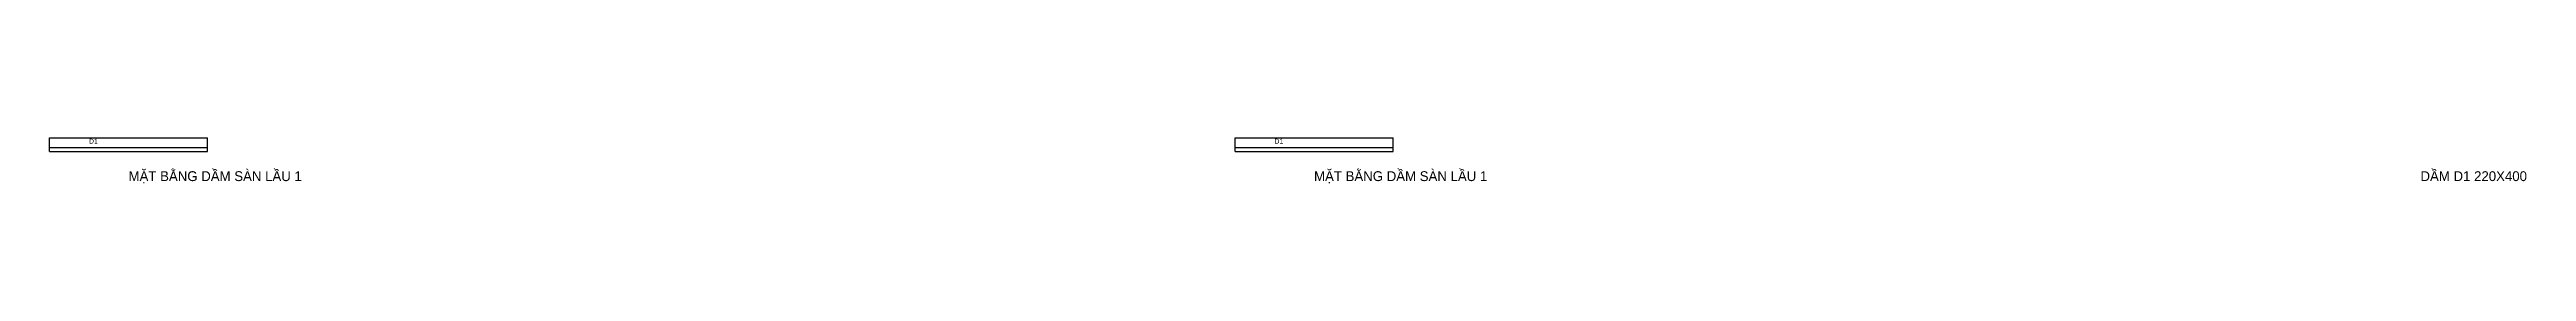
# Model space of a CAD drawing. Header units: millimetres. Extents: x 0 to 125363, y -1610 to 700.
import ezdxf

# ---------------------------------------------------------------- set-up
doc = ezdxf.new("R2010")
doc.units = ezdxf.units.MM
doc.styles.add('OpenSansCondensed-Light', font='OpenSansCondensed-Light.ttf')
doc.dimstyles.new('EZDXF', dxfattribs={"dimtxt": 0.25, "dimasz": 0.175, "dimexe": 0.375, "dimexo": 0.125, "dimgap": 0.1, "dimtad": 1, "dimlfac": 100, "dimzin": 12, "dimdsep": 46, "dimtxsty": 'OpenSansCondensed-Light', "dimblk": 'ARCHTICK', "dimcen": 2.5, "dimazin": 3, "dimtfac": 0.5, "dimtmove": 2, "dimatfit": 3})

# ---------------------------------------------------------------- blocks, each defined once
blk = doc.blocks.new('_ARCHTICK')
at = {"color": 0, "linetype": 'BYBLOCK', "const_width": 0.15}
blk.add_lwpolyline([(-0.5, -0.5), (0.5, 0.5)], dxfattribs=at)

msp = doc.modelspace()

# ---------------------------------------------------------------- linework, layer by layer
at = {"layer": 'DAM'}
for p, q in [((0, 200), (8000, 200)), ((0, 0), (8000, 0)), ((60000, 200), (68000, 200)), ((60000, 0), (68000, 0))]:
    msp.add_line(p, q, dxfattribs=at)

# ---------------------------------------------------------------- texts
at = {"layer": 'CHU'}
for s, height, p in [('D1', 250, (2000, 400)), ('D1', 250, (62000, 400)), ('MẶT BẰNG DẦM SÀN LẦU 1', 500, (4000, -1500)), ('MẶT BẰNG DẦM SÀN LẦU 1', 500, (64000, -1500)), ('DẦM D1 220X400', 500, (120000, -1500))]:
    msp.add_text(s, height=height, dxfattribs=at).set_placement(p)

# ---------------------------------------------------------------- dimensions: what is measured, and where the dimension line sits
at = {"layer": 'DIM'}
for base, p1, p2 in [((0, 700), (0, 0), (8000, 0)), ((60000, 700), (60000, 0), (68000, 0))]:
    msp.add_linear_dim(base=base, p1=p1, p2=p2, dimstyle='EZDXF', override={"dimlfac": 1}, dxfattribs=at).render()

doc.saveas('drawing.dxf')
